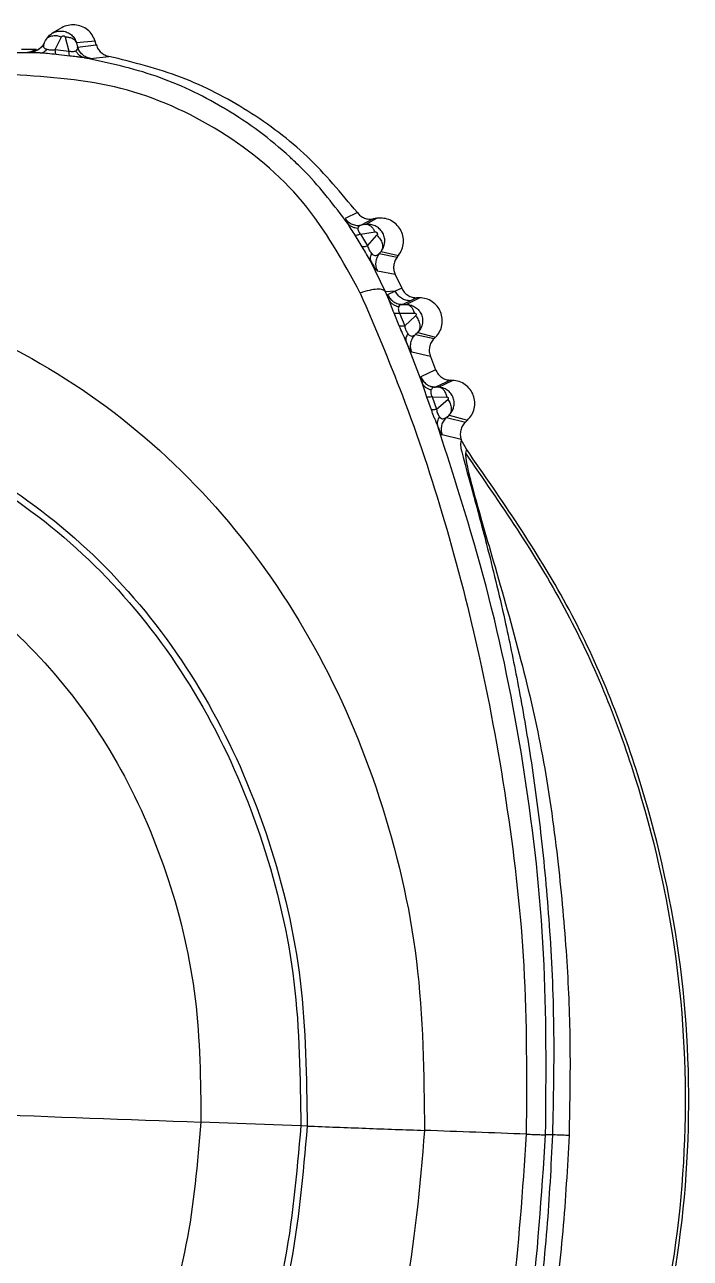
# Model space of a CAD drawing. Extents: x 409 to 498, y 628 to 778.
# Drawn here: x 492.419 to 493.217, y 707.518 to 708.996 of the extents above; entities that cross this region are included whole.
import ezdxf

# ---------------------------------------------------------------- set-up
doc = ezdxf.new("R2010")
doc.units = 0
doc.header["$MEASUREMENT"] = 0
doc.layers.add('1', color=4, linetype='Continuous')
doc.layers.add('GEOMETRY', color=4, linetype='Continuous', lineweight=25)

# ---------------------------------------------------------------- blocks, each defined once
blk = doc.blocks.new('2026_PULSE')
at = {"layer": 'GEOMETRY'}
for p, q in [((83.8863, 64.0321), (83.875, 64.0256)), ((83.8655, 64.0139), (83.867, 64.0169)), ((83.8785, 64.0061), (83.8862, 64.0213)), ((83.8906, 64.0209), (83.8951, 64.0043)), ((83.9264, 64.0162), (83.9042, 64.014)), ((83.9278, 64.0116), (83.9264, 64.0162)), ((83.8605, 64.002), (83.8187, 64.0023)), ((83.8383, 64.0066), (83.8562, 64.0067)), ((83.8455, 64.0029), (83.8495, 64.0031)), ((83.8477, 64.003), (83.8562, 64.0067)), ((83.8523, 64.0034), (83.8579, 64.0056)), ((83.8785, 64.0061), (83.8951, 64.0043)), ((83.9042, 64.014), (83.9055, 64.0091)), ((83.9055, 64.0091), (83.9278, 64.0116)), ((83.8962, 63.9983), (83.8799, 64.0001)), ((83.9209, 63.9954), (83.9429, 63.9979)), ((84.241, 63.8107), (84.2265, 63.8034)), ((84.2265, 63.8034), (84.227, 63.8019)), ((84.2598, 63.803), (84.2455, 63.7955)), ((84.2507, 63.7963), (84.2455, 63.7955)), ((84.2507, 63.7963), (84.2645, 63.8038)), ((84.2645, 63.8038), (84.2598, 63.803)), ((84.2467, 63.7697), (84.2382, 63.7835)), ((84.2447, 63.7847), (84.2623, 63.7875)), ((84.2447, 63.7847), (84.2533, 63.7707)), ((84.2533, 63.7707), (84.2645, 63.7837)), ((84.2749, 63.7157), (84.2569, 63.753)), ((84.2672, 63.7615), (84.2695, 63.7641)), ((84.2672, 63.7615), (84.2887, 63.7573)), ((84.2695, 63.7641), (84.2904, 63.7594)), ((84.2887, 63.7573), (84.2904, 63.7594)), ((84.2635, 63.7424), (84.2651, 63.7403)), ((84.2865, 63.7364), (84.2651, 63.7403)), ((84.2865, 63.7364), (84.2942, 63.7202)), ((84.2942, 63.7202), (84.2865, 63.7167)), ((84.2865, 63.7167), (84.2749, 63.7157)), ((84.2789, 63.7064), (84.2749, 63.7157)), ((84.2865, 63.7167), (84.2773, 63.7123)), ((84.2773, 63.7123), (84.2775, 63.7107)), ((84.2775, 63.7107), (84.2789, 63.7064)), ((84.2815, 63.6992), (84.2789, 63.7064)), ((84.2996, 63.7006), (84.3154, 63.7086)), ((84.3121, 63.7086), (84.3046, 63.7049)), ((84.3154, 63.7086), (84.3121, 63.7086)), ((84.3046, 63.7049), (84.2954, 63.7006)), ((84.2954, 63.7006), (84.2996, 63.7006)), ((84.2913, 63.6749), (84.285, 63.6902)), ((84.2917, 63.6901), (84.3095, 63.6903)), ((84.2917, 63.6901), (84.2979, 63.6749)), ((84.2979, 63.6749), (84.3109, 63.6869)), ((84.3134, 63.6671), (84.3107, 63.6646)), ((84.3107, 63.6646), (84.333, 63.6596)), ((84.3134, 63.6671), (84.3349, 63.6615)), ((84.333, 63.6596), (84.3349, 63.6615)), ((84.3187, 63.6067), (84.2995, 63.6564)), ((84.3063, 63.6433), (84.3049, 63.6455)), ((84.3286, 63.6384), (84.3063, 63.6433)), ((84.3286, 63.6384), (84.3349, 63.6223)), ((84.3349, 63.6223), (84.3171, 63.614)), ((84.3171, 63.614), (84.3172, 63.6123)), ((84.3214, 63.5983), (84.3187, 63.6067)), ((84.3526, 63.6097), (84.3347, 63.6015)), ((84.3385, 63.6014), (84.3553, 63.6096)), ((84.3553, 63.6096), (84.3526, 63.6097)), ((84.3244, 63.5895), (84.3214, 63.5983)), ((84.3298, 63.5744), (84.3244, 63.5895)), ((84.3307, 63.59), (84.3361, 63.575)), ((84.3307, 63.59), (84.3485, 63.5896)), ((84.3385, 63.6014), (84.3347, 63.6015)), ((84.3361, 63.575), (84.3496, 63.5868)), ((84.3478, 63.5652), (84.351, 63.568)), ((84.3478, 63.5652), (84.3707, 63.5597)), ((84.351, 63.568), (84.3731, 63.5619)), ((84.3707, 63.5597), (84.3731, 63.5619)), ((84.3426, 63.5443), (84.3415, 63.5458)), ((84.3655, 63.5389), (84.3426, 63.5443)), ((84.3657, 63.5385), (84.3646, 63.5335)), ((84.3655, 63.5389), (84.3657, 63.5385)), ((84.3718, 63.5271), (84.3657, 63.5385)), ((84.3718, 63.5271), (84.3707, 63.5222)), ((84.1732, 62.7162), (84.0534, 62.7207)), ((84.1808, 62.716), (84.1732, 62.7162)), ((84.4751, 62.7054), (84.4668, 62.7054))]:
    blk.add_line(p, q, dxfattribs=at)
for points, knots in [([(83.9264, 64.0162), (83.9254, 64.0187), (83.9233, 64.0239), (83.9176, 64.03), (83.9104, 64.0342), (83.9022, 64.0361), (83.894, 64.0353), (83.8885, 64.0338), (83.8863, 64.0321), (83.8863, 64.0321)], [0, 0, 0, 0, 0.166376, 0.332753, 0.499129, 0.665505, 0.831881, 0.998258, 1, 1, 1, 1]), ([(83.867, 64.0169), (83.8684, 64.0192), (83.8709, 64.023), (83.8763, 64.0265), (83.8818, 64.0283), (83.8876, 64.0284), (83.8932, 64.0269), (83.8982, 64.0238), (83.9021, 64.0194), (83.9035, 64.0158), (83.9042, 64.014)], [0, 0, 0, 0, 0.1663555, 0.2790443, 0.3997674, 0.5180505, 0.6382016, 0.7585112, 0.879078, 1, 1, 1, 1]), ([(83.867, 64.0169), (83.8678, 64.0182), (83.8695, 64.0207), (83.8743, 64.0227), (83.8802, 64.0231), (83.8842, 64.0219), (83.8862, 64.0213)], [0, 0, 0, 0, 0.241629, 0.499998, 0.758369, 1, 1, 1, 1]), ([(83.8862, 64.0213), (83.8863, 64.0215), (83.8865, 64.0219), (83.8871, 64.0223), (83.8878, 64.0226), (83.8884, 64.0227), (83.8889, 64.0226), (83.8893, 64.0225), (83.8896, 64.0223), (83.89, 64.022), (83.8904, 64.0216), (83.8906, 64.0212), (83.8906, 64.0209)], [0, 0, 0, 0, 0.144988, 0.282396, 0.408827, 0.524229, 0.57945, 0.634159, 0.689453, 0.746382, 0.867343, 1, 1, 1, 1]), ([(83.9042, 64.014), (83.9037, 64.015), (83.9027, 64.0171), (83.8994, 64.0193), (83.8953, 64.0207), (83.8922, 64.0209), (83.8906, 64.0209)], [0, 0, 0, 0, 0.253258, 0.511382, 0.763459, 1, 1, 1, 1]), ([(83.8655, 64.0139), (83.8645, 64.0123), (83.8626, 64.0091), (83.8581, 64.0055), (83.8529, 64.0031), (83.8491, 64.0029), (83.8473, 64.0028)], [0, 0, 0, 0, 0.244829, 0.5, 0.755171, 1, 1, 1, 1]), ([(83.8605, 64.002), (83.8584, 64.0021), (83.8544, 64.0023), (83.8487, 64.0026), (83.8479, 64.0027), (83.8473, 64.0028)], [0, 0, 0, 0, 0.21947, 0.434766, 1, 1, 1, 1]), ([(83.8654, 64.0138), (83.8645, 64.0122), (83.8626, 64.0089), (83.8595, 64.0067), (83.8579, 64.0056)], [0, 0, 0, 0, 0.489225, 1, 1, 1, 1]), ([(83.8605, 64.002), (83.8619, 64.0021), (83.8648, 64.0025), (83.8672, 64.0052), (83.8685, 64.0065)], [0, 0, 0, 0, 0.499999, 1, 1, 1, 1]), ([(83.8799, 64.0001), (83.8764, 64.0005), (83.8696, 64.0012), (83.8634, 64.0017), (83.8605, 64.002)], [0, 0, 0, 0, 0.524097, 1, 1, 1, 1]), ([(83.8655, 64.0139), (83.8648, 64.0124), (83.864, 64.0102), (83.8653, 64.008), (83.8668, 64.007), (83.8679, 64.0067), (83.8685, 64.0065)], [0, 0, 0, 0, 0.551209, 0.790493, 0.899445, 1, 1, 1, 1]), ([(83.8685, 64.0065), (83.8692, 64.0063), (83.8705, 64.006), (83.873, 64.0057), (83.8758, 64.0057), (83.8776, 64.006), (83.8785, 64.0061)], [0, 0, 0, 0, 0.251071, 0.490727, 0.735067, 1, 1, 1, 1]), ([(83.8799, 64.0001), (83.8796, 64.0006), (83.8789, 64.0016), (83.8787, 64.0046), (83.8785, 64.0061)], [0, 0, 0, 0, 0.499986, 1, 1, 1, 1]), ([(83.8951, 64.0043), (83.8959, 64.0041), (83.8977, 64.0038), (83.8992, 64.0038), (83.9001, 64.0038), (83.9008, 64.0039), (83.9021, 64.0041), (83.9029, 64.0043), (83.9034, 64.0045)], [0, 0, 0, 0, 0.235622, 0.471634, 0.480551, 0.54513, 0.725606, 1, 1, 1, 1]), ([(83.8962, 63.9983), (83.8959, 63.9988), (83.8953, 63.9998), (83.8952, 64.0029), (83.8951, 64.0043)], [0, 0, 0, 0, 0.503043, 1, 1, 1, 1]), ([(83.9034, 64.0045), (83.9041, 64.0051), (83.9058, 64.0063), (83.9056, 64.0081), (83.9055, 64.0091)], [0, 0, 0, 0, 0.473645, 1, 1, 1, 1]), ([(83.9139, 63.9962), (83.9128, 63.9965), (83.9106, 63.9971), (83.9077, 63.9989), (83.9052, 64.0014), (83.904, 64.0035), (83.9034, 64.0045)], [0, 0, 0, 0, 0.252786, 0.507301, 0.758048, 1, 1, 1, 1]), ([(83.9209, 63.9954), (83.9191, 63.9958), (83.9156, 63.9967), (83.9111, 63.9999), (83.9075, 64.004), (83.9062, 64.0074), (83.9055, 64.0091)], [0, 0, 0, 0, 0.245213, 0.5, 0.754788, 1, 1, 1, 1]), ([(83.9278, 64.0116), (83.9285, 64.0099), (83.9298, 64.0065), (83.9335, 64.0024), (83.9379, 63.9993), (83.9413, 63.9984), (83.9429, 63.9979)], [0, 0, 0, 0, 0.254075, 0.511661, 0.759811, 1, 1, 1, 1]), ([(83.9139, 63.9962), (83.9129, 63.9964), (83.9115, 63.9966), (83.9096, 63.9967), (83.9075, 63.9969), (83.903, 63.9975), (83.8988, 63.998), (83.8962, 63.9983)], [0, 0, 0, 0, 0.22155, 0.3323, 0.397743, 0.620158, 1, 1, 1, 1]), ([(84.2294, 63.7978), (84.2135, 63.8187), (84.1936, 63.845), (84.1686, 63.8693), (84.1621, 63.8753), (84.1605, 63.8769), (84.16, 63.8773), (84.1599, 63.8774), (84.1366, 63.8988), (84.1095, 63.9189), (84.0555, 63.951), (84.0001, 63.9775), (83.9427, 63.99), (83.9139, 63.9962)], [0, 0, 0, 0, 0.2082, 0.260693, 0.274113, 0.277664, 0.278653, 0.278952, 0.27912, 0.526842, 0.539473, 0.768615, 1, 1, 1, 1]), ([(83.9139, 63.9962), (83.9157, 63.996), (83.9197, 63.9954), (83.9204, 63.9954), (83.9209, 63.9954)], [0, 0, 0, 0, 0.472059, 1, 1, 1, 1]), ([(84.241, 63.8107), (84.2217, 63.8339), (84.1834, 63.8801), (84.111, 63.9342), (84.0308, 63.9761), (83.9723, 63.9906), (83.9429, 63.9979)], [0, 0, 0, 0, 0.250557, 0.499216, 0.748246, 1, 1, 1, 1]), ([(84.2445, 63.7143), (84.2237, 63.7523), (84.1823, 63.8277), (84.0798, 63.9125), (83.9584, 63.9671), (83.8717, 63.9731), (83.8282, 63.9761)], [0, 0, 0, 0, 0.251476, 0.500099, 0.748747, 1, 1, 1, 1]), ([(84.241, 63.8107), (84.2422, 63.8093), (84.2446, 63.8066), (84.2494, 63.804), (84.2546, 63.8026), (84.2581, 63.8029), (84.2598, 63.803)], [0, 0, 0, 0, 0.254088, 0.511673, 0.759824, 1, 1, 1, 1]), ([(84.2265, 63.8034), (84.2276, 63.802), (84.23, 63.7993), (84.2348, 63.7965), (84.2401, 63.7951), (84.2437, 63.7953), (84.2455, 63.7955)], [0, 0, 0, 0, 0.24521, 0.499997, 0.754786, 1, 1, 1, 1]), ([(84.227, 63.8019), (84.227, 63.8019), (84.2271, 63.8014), (84.2283, 63.7996), (84.2294, 63.7978)], [0, 0, 0, 0, 0.066399, 1, 1, 1, 1]), ([(84.2382, 63.7835), (84.2366, 63.7861), (84.2331, 63.7916), (84.2307, 63.7957), (84.2294, 63.7978)], [0, 0, 0, 0, 0.471171, 1, 1, 1, 1]), ([(84.2415, 63.7918), (84.2403, 63.7919), (84.2379, 63.7922), (84.2346, 63.7934), (84.2316, 63.7952), (84.2301, 63.797), (84.2294, 63.7978)], [0, 0, 0, 0, 0.241912, 0.492587, 0.747086, 1, 1, 1, 1]), ([(84.2455, 63.7955), (84.2444, 63.7952), (84.2424, 63.7947), (84.2418, 63.7928), (84.2415, 63.7918)], [0, 0, 0, 0, 0.52785, 1, 1, 1, 1]), ([(84.2695, 63.7641), (84.2708, 63.7661), (84.2731, 63.7697), (84.2741, 63.7759), (84.2736, 63.7816), (84.2713, 63.7871), (84.2675, 63.7916), (84.2626, 63.7949), (84.2568, 63.7968), (84.2528, 63.7965), (84.2507, 63.7963)], [0, 0, 0, 0, 0.150026, 0.264695, 0.386799, 0.506391, 0.628102, 0.750272, 0.873009, 1, 1, 1, 1]), ([(84.2623, 63.7875), (84.2616, 63.7888), (84.2601, 63.7915), (84.2572, 63.7945), (84.254, 63.7964), (84.2518, 63.7964), (84.2507, 63.7963)], [0, 0, 0, 0, 0.236544, 0.488622, 0.746745, 1, 1, 1, 1]), ([(84.2447, 63.7847), (84.2432, 63.7842), (84.2403, 63.7832), (84.2389, 63.7834), (84.2382, 63.7835)], [0, 0, 0, 0, 0.497179, 1, 1, 1, 1]), ([(84.2415, 63.7918), (84.2416, 63.7914), (84.2416, 63.7905), (84.2421, 63.7887), (84.2431, 63.7867), (84.2442, 63.7854), (84.2447, 63.7847)], [0, 0, 0, 0, 0.272495, 0.525015, 0.76235, 1, 1, 1, 1]), ([(84.2623, 63.7875), (84.2625, 63.7875), (84.263, 63.7875), (84.2636, 63.7874), (84.264, 63.7871), (84.2643, 63.7869), (84.2645, 63.7866), (84.2648, 63.7862), (84.265, 63.7856), (84.2651, 63.7849), (84.2649, 63.7842), (84.2646, 63.7838), (84.2645, 63.7837)], [0, 0, 0, 0, 0.132673, 0.253631, 0.310559, 0.365854, 0.420561, 0.475786, 0.591188, 0.717618, 0.855031, 1, 1, 1, 1]), ([(84.2645, 63.7837), (84.2659, 63.7821), (84.2688, 63.779), (84.2711, 63.7734), (84.2716, 63.7681), (84.2702, 63.7654), (84.2695, 63.7641)], [0, 0, 0, 0, 0.24163, 0.5, 0.75837, 1, 1, 1, 1]), ([(84.2533, 63.7707), (84.2518, 63.7702), (84.2488, 63.7693), (84.2474, 63.7696), (84.2467, 63.7697)], [0, 0, 0, 0, 0.500046, 1, 1, 1, 1]), ([(84.2569, 63.753), (84.2553, 63.7556), (84.252, 63.761), (84.2485, 63.7668), (84.2467, 63.7697)], [0, 0, 0, 0, 0.489095, 1, 1, 1, 1]), ([(84.2533, 63.7707), (84.2535, 63.7698), (84.2541, 63.7682), (84.2553, 63.7657), (84.2567, 63.7634), (84.2576, 63.7624), (84.258, 63.7618)], [0, 0, 0, 0, 0.265392, 0.510123, 0.749622, 1, 1, 1, 1]), ([(84.258, 63.7618), (84.2573, 63.7602), (84.2558, 63.7569), (84.2565, 63.7543), (84.2569, 63.753)], [0, 0, 0, 0, 0.5000005, 1, 1, 1, 1]), ([(84.2569, 63.753), (84.2579, 63.7512), (84.2602, 63.7473), (84.2627, 63.7433), (84.2633, 63.7427), (84.2635, 63.7424)], [0, 0, 0, 0, 0.3163441, 0.6660454, 1, 1, 1, 1]), ([(84.258, 63.7618), (84.2585, 63.7613), (84.2594, 63.7604), (84.2611, 63.7594), (84.2641, 63.7589), (84.266, 63.7604), (84.2672, 63.7615)], [0, 0, 0, 0, 0.102534, 0.213631, 0.457718, 1, 1, 1, 1]), ([(84.2672, 63.7615), (84.2662, 63.76), (84.2641, 63.7568), (84.2628, 63.7512), (84.263, 63.7455), (84.2644, 63.742), (84.2651, 63.7403)], [0, 0, 0, 0, 0.24483, 0.500002, 0.755173, 1, 1, 1, 1]), ([(84.2887, 63.7573), (84.2877, 63.7557), (84.2856, 63.7526), (84.2844, 63.747), (84.2845, 63.7414), (84.2859, 63.738), (84.2865, 63.7364)], [0, 0, 0, 0, 0.253839, 0.51138, 0.759816, 1, 1, 1, 1]), ([(82.3218, 62.7848), (82.3284, 62.8477), (82.3418, 62.9745), (82.4156, 63.1544), (82.523, 63.3191), (82.6628, 63.4632), (82.8275, 63.5821), (83.0101, 63.6724), (83.2034, 63.7301), (83.4007, 63.7518), (83.5948, 63.7352), (83.7785, 63.6792), (83.9443, 63.5838), (84.0846, 63.4526), (84.1954, 63.2925), (84.2732, 63.1104), (84.3193, 62.9138), (84.3208, 62.7787), (84.3216, 62.7108)], [0, 0, 0, 0, 0.060091, 0.121152, 0.183577, 0.247259, 0.311757, 0.376464, 0.440752, 0.504052, 0.566014, 0.626679, 0.686637, 0.746971, 0.808472, 0.871348, 0.935362, 1, 1, 1, 1]), ([(84.2942, 63.7202), (84.2951, 63.7185), (84.297, 63.7151), (84.3015, 63.7115), (84.3066, 63.709), (84.3103, 63.7087), (84.3121, 63.7086)], [0, 0, 0, 0, 0.254418, 0.510943, 0.758803, 1, 1, 1, 1]), ([(84.2749, 63.7157), (84.2739, 63.7167), (84.2719, 63.7186), (84.265, 63.7191), (84.2559, 63.7179), (84.2483, 63.7155), (84.2445, 63.7143)], [0, 0, 0, 0, 0.246242, 0.500052, 0.753835, 1, 1, 1, 1]), ([(84.2445, 63.7143), (84.2618, 63.6737), (84.2996, 63.5852), (84.348, 63.4385), (84.3907, 63.2724), (84.4231, 63.0942), (84.4447, 62.9036), (84.444, 62.7736), (84.4436, 62.7063)], [0, 0, 0, 0, 0.129548, 0.282447, 0.44601, 0.624613, 0.805705, 1, 1, 1, 1]), ([(84.2773, 63.7123), (84.2782, 63.7107), (84.28, 63.7073), (84.2845, 63.7036), (84.2897, 63.701), (84.2935, 63.7007), (84.2954, 63.7006)], [0, 0, 0, 0, 0.244701, 0.499995, 0.755291, 1, 1, 1, 1]), ([(84.2905, 63.6977), (84.2893, 63.698), (84.2868, 63.6987), (84.2835, 63.7007), (84.2807, 63.7032), (84.2795, 63.7053), (84.2789, 63.7064)], [0, 0, 0, 0, 0.24107, 0.491816, 0.746797, 1, 1, 1, 1]), ([(84.3046, 63.7049), (84.3027, 63.7051), (84.2989, 63.7054), (84.2937, 63.7079), (84.2893, 63.7117), (84.2874, 63.715), (84.2865, 63.7167)], [0, 0, 0, 0, 0.244721, 0.5, 0.755279, 1, 1, 1, 1]), ([(84.285, 63.6902), (84.2838, 63.6933), (84.2824, 63.6966), (84.2815, 63.6991), (84.2815, 63.6992)], [0, 0, 0, 0, 0.929556, 1, 1, 1, 1]), ([(84.2905, 63.6977), (84.2904, 63.6972), (84.2902, 63.6963), (84.2901, 63.6945), (84.2906, 63.6924), (84.2913, 63.6909), (84.2917, 63.6901)], [0, 0, 0, 0, 0.278003, 0.5347726, 0.7705992, 1, 1, 1, 1]), ([(84.2954, 63.7006), (84.2943, 63.7005), (84.2922, 63.7003), (84.291, 63.6985), (84.2905, 63.6977)], [0, 0, 0, 0, 0.523683, 1, 1, 1, 1]), ([(84.3095, 63.6903), (84.309, 63.6917), (84.308, 63.6945), (84.3056, 63.6978), (84.3027, 63.7001), (84.3006, 63.7005), (84.2996, 63.7006)], [0, 0, 0, 0, 0.236741, 0.488701, 0.746654, 1, 1, 1, 1]), ([(84.2996, 63.7006), (84.3013, 63.7005), (84.3049, 63.7002), (84.3098, 63.698), (84.3142, 63.6946), (84.3175, 63.6898), (84.3193, 63.6842), (84.3193, 63.6781), (84.3175, 63.672), (84.3148, 63.6688), (84.3134, 63.6671)], [0, 0, 0, 0, 0.11373, 0.229048, 0.348039, 0.470766, 0.597282, 0.727635, 0.861863, 1, 1, 1, 1]), ([(84.2917, 63.6901), (84.2902, 63.6899), (84.2871, 63.6894), (84.2857, 63.69), (84.285, 63.6902)], [0, 0, 0, 0, 0.496, 1, 1, 1, 1]), ([(84.3095, 63.6903), (84.3097, 63.6903), (84.3101, 63.6902), (84.3105, 63.69), (84.3109, 63.6898), (84.3111, 63.6896), (84.3112, 63.6893), (84.3114, 63.689), (84.3115, 63.6885), (84.3115, 63.6879), (84.3112, 63.6874), (84.311, 63.6871), (84.3109, 63.6869)], [0, 0, 0, 0, 0.13219, 0.252148, 0.308539, 0.363365, 0.417718, 0.472733, 0.588185, 0.715206, 0.853659, 1, 1, 1, 1]), ([(84.3109, 63.6869), (84.3121, 63.6853), (84.3145, 63.6818), (84.3161, 63.6761), (84.3159, 63.6708), (84.3142, 63.6683), (84.3134, 63.6671)], [0, 0, 0, 0, 0.241788, 0.5, 0.758212, 1, 1, 1, 1]), ([(84.2995, 63.6564), (84.2981, 63.6595), (84.2953, 63.6655), (84.2926, 63.6718), (84.2913, 63.6749)], [0, 0, 0, 0, 0.519238, 1, 1, 1, 1]), ([(84.2979, 63.6749), (84.2964, 63.6746), (84.2934, 63.6742), (84.292, 63.6746), (84.2913, 63.6749)], [0, 0, 0, 0, 0.499944, 1, 1, 1, 1]), ([(84.2979, 63.6749), (84.2981, 63.674), (84.2983, 63.6722), (84.2992, 63.6695), (84.3004, 63.6672), (84.3012, 63.6661), (84.3016, 63.6655)], [0, 0, 0, 0, 0.266278, 0.509161, 0.747532, 1, 1, 1, 1]), ([(84.3016, 63.6655), (84.3006, 63.6639), (84.2987, 63.6607), (84.2992, 63.6578), (84.2995, 63.6564)], [0, 0, 0, 0, 0.5000018, 1, 1, 1, 1]), ([(84.3016, 63.6655), (84.302, 63.665), (84.3027, 63.664), (84.3044, 63.663), (84.3072, 63.6624), (84.3093, 63.6637), (84.3107, 63.6646)], [0, 0, 0, 0, 0.10259, 0.214045, 0.458693, 1, 1, 1, 1]), ([(84.3063, 63.6433), (84.3058, 63.6451), (84.3046, 63.6488), (84.3051, 63.6547), (84.307, 63.6602), (84.3094, 63.6631), (84.3107, 63.6646)], [0, 0, 0, 0, 0.244606, 0.5, 0.755394, 1, 1, 1, 1]), ([(84.3049, 63.6455), (84.3047, 63.6458), (84.3041, 63.6465), (84.302, 63.6509), (84.3003, 63.6547), (84.2995, 63.6564)], [0, 0, 0, 0, 0.363565, 0.715832, 1, 1, 1, 1]), ([(84.333, 63.6596), (84.3317, 63.6581), (84.3292, 63.6551), (84.3274, 63.6495), (84.327, 63.6438), (84.3281, 63.6402), (84.3286, 63.6384)], [0, 0, 0, 0, 0.253674, 0.509842, 0.758372, 1, 1, 1, 1]), ([(84.3349, 63.6223), (84.3358, 63.6205), (84.3375, 63.617), (84.3419, 63.6131), (84.347, 63.6104), (84.3507, 63.6099), (84.3526, 63.6097)], [0, 0, 0, 0, 0.253687, 0.509854, 0.758386, 1, 1, 1, 1]), ([(82.4676, 62.7794), (82.4734, 62.8332), (82.4849, 62.9418), (82.5482, 63.0957), (82.6404, 63.2367), (82.7603, 63.36), (82.9016, 63.4619), (83.058, 63.5393), (83.2237, 63.5889), (83.3926, 63.6077), (83.5589, 63.5936), (83.7161, 63.5458), (83.8581, 63.4642), (83.9782, 63.3517), (84.0729, 63.2145), (84.1394, 63.0585), (84.1788, 62.89), (84.1801, 62.7742), (84.1808, 62.716)], [0, 0, 0, 0, 0.060031, 0.121063, 0.183495, 0.247208, 0.311744, 0.37649, 0.440815, 0.50414, 0.566097, 0.626721, 0.686615, 0.746897, 0.808382, 0.871274, 0.935323, 1, 1, 1, 1]), ([(84.3171, 63.614), (84.3179, 63.6124), (84.3196, 63.6089), (84.3239, 63.6049), (84.329, 63.6021), (84.3329, 63.6017), (84.3347, 63.6015)], [0, 0, 0, 0, 0.244603, 0.499998, 0.755394, 1, 1, 1, 1]), ([(84.3172, 63.6123), (84.3172, 63.6123), (84.3172, 63.6117), (84.318, 63.6091), (84.3187, 63.6067)], [0, 0, 0, 0, 0.060028, 1, 1, 1, 1]), ([(84.3294, 63.5981), (84.3282, 63.5984), (84.3258, 63.5992), (84.3228, 63.6012), (84.3203, 63.6036), (84.3192, 63.6057), (84.3187, 63.6067)], [0, 0, 0, 0, 0.240727, 0.491147, 0.74614, 1, 1, 1, 1]), ([(82.4754, 62.7791), (82.4811, 62.8325), (82.4925, 62.9401), (82.5553, 63.0926), (82.6467, 63.2322), (82.7656, 63.3544), (82.9056, 63.4554), (83.0607, 63.5321), (83.2248, 63.5813), (83.3923, 63.5999), (83.5569, 63.586), (83.7128, 63.5387), (83.8535, 63.4578), (83.9725, 63.3463), (84.0663, 63.2104), (84.1322, 63.0558), (84.1712, 62.8888), (84.1725, 62.7739), (84.1732, 62.7162)], [0, 0, 0, 0, 0.060017, 0.121046, 0.183483, 0.247203, 0.311744, 0.376491, 0.440822, 0.504154, 0.566114, 0.626731, 0.686609, 0.746882, 0.808366, 0.871265, 0.93532, 1, 1, 1, 1]), ([(84.3307, 63.59), (84.3292, 63.5897), (84.3263, 63.5891), (84.325, 63.5894), (84.3244, 63.5895)], [0, 0, 0, 0, 0.496231, 1, 1, 1, 1]), ([(84.3294, 63.5981), (84.3293, 63.5976), (84.3291, 63.5966), (84.3291, 63.595), (84.3293, 63.5936), (84.3296, 63.5923), (84.3301, 63.5911), (84.3305, 63.5903), (84.3306, 63.5901), (84.3307, 63.59)], [0, 0, 0, 0, 0.277232, 0.531793, 0.620229, 0.767289, 0.926588, 0.974406, 1, 1, 1, 1]), ([(84.3347, 63.6015), (84.3335, 63.6014), (84.3311, 63.6013), (84.3299, 63.5991), (84.3294, 63.5981)], [0, 0, 0, 0, 0.526973, 1, 1, 1, 1]), ([(84.3485, 63.5896), (84.3481, 63.5911), (84.3472, 63.5943), (84.3449, 63.5981), (84.3419, 63.6007), (84.3396, 63.6012), (84.3385, 63.6014)], [0, 0, 0, 0, 0.2393, 0.493099, 0.750585, 1, 1, 1, 1]), ([(84.351, 63.568), (84.3522, 63.5693), (84.3547, 63.572), (84.3568, 63.5772), (84.3574, 63.5829), (84.3563, 63.5888), (84.3533, 63.5942), (84.349, 63.5982), (84.3439, 63.6008), (84.3403, 63.6012), (84.3385, 63.6014)], [0, 0, 0, 0, 0.117933, 0.239777, 0.365562, 0.495333, 0.631944, 0.761558, 0.884208, 1, 1, 1, 1]), ([(84.3485, 63.5896), (84.3487, 63.5895), (84.349, 63.5895), (84.3494, 63.5893), (84.3497, 63.589), (84.3499, 63.5887), (84.3501, 63.5884), (84.3501, 63.588), (84.3501, 63.5875), (84.3499, 63.5871), (84.3497, 63.5869), (84.3496, 63.5868)], [0, 0, 0, 0, 0.136149, 0.260496, 0.374339, 0.429311, 0.484179, 0.597306, 0.720627, 0.855667, 1, 1, 1, 1]), ([(84.3361, 63.575), (84.3346, 63.5747), (84.3317, 63.5741), (84.3304, 63.5743), (84.3298, 63.5744)], [0, 0, 0, 0, 0.499955, 1, 1, 1, 1]), ([(84.3371, 63.5559), (84.3362, 63.5582), (84.3347, 63.5617), (84.333, 63.5655), (84.3324, 63.5673), (84.3319, 63.5684), (84.3311, 63.5709), (84.3303, 63.573), (84.3298, 63.5744)], [0, 0, 0, 0, 0.396945, 0.618382, 0.624027, 0.667314, 0.786302, 1, 1, 1, 1]), ([(84.3361, 63.575), (84.3362, 63.5741), (84.3364, 63.5723), (84.3373, 63.5697), (84.3384, 63.5675), (84.3392, 63.5665), (84.3396, 63.5659)], [0, 0, 0, 0, 0.258987, 0.498251, 0.740212, 1, 1, 1, 1]), ([(84.3496, 63.5868), (84.3506, 63.5851), (84.3527, 63.5817), (84.3539, 63.5762), (84.3534, 63.5713), (84.3518, 63.5691), (84.351, 63.568)], [0, 0, 0, 0, 0.242506, 0.5, 0.757494, 1, 1, 1, 1]), ([(84.3396, 63.5659), (84.339, 63.5651), (84.3379, 63.5634), (84.3369, 63.5608), (84.3366, 63.5583), (84.3369, 63.5567), (84.3371, 63.5559)], [0, 0, 0, 0, 0.2478072, 0.5000023, 0.7521962, 1, 1, 1, 1]), ([(84.3396, 63.5659), (84.3402, 63.5652), (84.3417, 63.5638), (84.3446, 63.5633), (84.3465, 63.5644), (84.3478, 63.5652)], [0, 0, 0, 0, 0.21677, 0.461638, 1, 1, 1, 1]), ([(84.3478, 63.5652), (84.3465, 63.5638), (84.3439, 63.561), (84.3418, 63.5556), (84.3412, 63.5498), (84.3421, 63.5461), (84.3426, 63.5443)], [0, 0, 0, 0, 0.2447049, 0.5000018, 0.7552978, 1, 1, 1, 1]), ([(84.3707, 63.5597), (84.3694, 63.5583), (84.3668, 63.5554), (84.3648, 63.5499), (84.3642, 63.5443), (84.3651, 63.5407), (84.3655, 63.5389)], [0, 0, 0, 0, 0.25373, 0.509893, 0.758356, 1, 1, 1, 1]), ([(84.4668, 62.7054), (84.4675, 62.7778), (84.4688, 62.9224), (84.4445, 63.138), (84.4029, 63.3508), (84.359, 63.4876), (84.3371, 63.5559)], [0, 0, 0, 0, 0.2505611, 0.5008435, 0.750768, 1, 1, 1, 1]), ([(84.3415, 63.5458), (84.3415, 63.5458), (84.3413, 63.5461), (84.3404, 63.548), (84.3391, 63.5509), (84.3378, 63.5543), (84.3371, 63.5559)], [0, 0, 0, 0, 0.000105, 0.322436, 0.661739, 1, 1, 1, 1]), ([(84.3646, 63.5335), (84.3647, 63.5322), (84.3649, 63.5296), (84.369, 63.5127), (84.3796, 63.4748), (84.3977, 63.4078), (84.4166, 63.3301), (84.4341, 63.2457), (84.4489, 63.1607), (84.4621, 63.0632), (84.4722, 62.9538), (84.4778, 62.8327), (84.476, 62.7487), (84.4751, 62.7054)], [0, 0, 0, 0, 0.026797, 0.055748, 0.125111, 0.209736, 0.319896, 0.40491, 0.501472, 0.606597, 0.727755, 0.859454, 1, 1, 1, 1]), ([(84.3707, 63.5222), (84.3709, 63.5189), (84.3712, 63.5122), (84.3819, 63.4693), (84.4059, 63.3872), (84.4374, 63.2776), (84.4651, 63.1582), (84.4814, 63.0415), (84.4919, 62.9292), (84.4972, 62.8183), (84.4957, 62.7445), (84.4949, 62.7047)], [0, 0, 0, 0, 0.054397, 0.108725, 0.223643, 0.365165, 0.496216, 0.633851, 0.756584, 0.868827, 1, 1, 1, 1]), ([(82.5988, 62.7745), (82.6037, 62.8202), (82.6135, 62.9123), (82.6675, 63.0428), (82.746, 63.1622), (82.8481, 63.2668), (82.9682, 63.3533), (83.1013, 63.4192), (83.2419, 63.4615), (83.3852, 63.4776), (83.5262, 63.4659), (83.6596, 63.4256), (83.7801, 63.3563), (83.8819, 63.2608), (83.9621, 63.1443), (84.0184, 63.0118), (84.0518, 62.8687), (84.0529, 62.7701), (84.0534, 62.7207)], [0, 0, 0, 0, 0.059911, 0.12091, 0.183385, 0.247163, 0.311739, 0.376505, 0.44088, 0.504269, 0.566249, 0.626809, 0.686568, 0.746756, 0.808237, 0.871187, 0.935295, 1, 1, 1, 1]), ([(84.3216, 62.7108), (84.3158, 62.6431), (84.3043, 62.5084), (84.2437, 62.3157), (84.1527, 62.1399), (84.0304, 61.9884), (83.8808, 61.8679), (83.7083, 61.785), (83.521, 61.7429), (83.3262, 61.7407), (83.131, 61.777), (82.9425, 61.8489), (82.7672, 61.9525), (82.6117, 62.0832), (82.483, 62.2372), (82.388, 62.4094), (82.3277, 62.5942), (82.3237, 62.7216), (82.3218, 62.7848)], [0, 0, 0, 0, 0.064638, 0.128652, 0.191528, 0.253029, 0.313363, 0.373321, 0.433986, 0.495948, 0.559248, 0.623536, 0.688243, 0.752741, 0.816423, 0.878848, 0.939909, 1, 1, 1, 1]), ([(84.1808, 62.716), (84.1758, 62.658), (84.1659, 62.5425), (84.1142, 62.3773), (84.0363, 62.2267), (83.9317, 62.0968), (83.8037, 61.9935), (83.656, 61.9226), (83.4956, 61.8867), (83.3289, 61.885), (83.1617, 61.9162), (83.0002, 61.978), (82.8499, 62.0668), (82.7166, 62.1788), (82.6061, 62.3107), (82.5246, 62.458), (82.4728, 62.6162), (82.4694, 62.7253), (82.4676, 62.7794)], [0, 0, 0, 0, 0.064677, 0.128726, 0.191618, 0.253103, 0.313385, 0.373279, 0.433903, 0.49586, 0.559185, 0.62351, 0.688256, 0.752792, 0.816505, 0.878937, 0.939969, 1, 1, 1, 1]), ([(84.1732, 62.7162), (84.1682, 62.6587), (84.1584, 62.5443), (84.1072, 62.3806), (84.0301, 62.2313), (83.9264, 62.1026), (83.7995, 62.0003), (83.6532, 61.93), (83.4943, 61.8944), (83.329, 61.8928), (83.1634, 61.9238), (83.0034, 61.985), (82.8544, 62.073), (82.7222, 62.184), (82.6127, 62.3147), (82.5319, 62.4607), (82.4806, 62.6174), (82.4771, 62.7255), (82.4754, 62.7791)], [0, 0, 0, 0, 0.06468, 0.128735, 0.191634, 0.253118, 0.313391, 0.373269, 0.433886, 0.495846, 0.559178, 0.623509, 0.688256, 0.752797, 0.816517, 0.878954, 0.939983, 1, 1, 1, 1]), ([(84.0534, 62.7207), (84.0492, 62.6713), (84.0408, 62.5732), (83.997, 62.4328), (83.931, 62.3048), (83.8424, 62.1946), (83.7338, 62.1068), (83.6085, 62.0467), (83.4725, 62.0164), (83.3311, 62.0152), (83.1893, 62.042), (83.0522, 62.0946), (82.9244, 62.1701), (82.811, 62.2652), (82.7169, 62.3771), (82.6475, 62.502), (82.6033, 62.636), (82.6003, 62.7286), (82.5988, 62.7745)], [0, 0, 0, 0, 0.064705, 0.128813, 0.191763, 0.253244, 0.313432, 0.373191, 0.433751, 0.495731, 0.55912, 0.623495, 0.688261, 0.752837, 0.816615, 0.87909, 0.940089, 1, 1, 1, 1]), ([(84.1808, 62.716), (84.2043, 62.7151), (84.2514, 62.7133), (84.2982, 62.7116), (84.3216, 62.7108)], [0, 0, 0, 0, 0.5, 1, 1, 1, 1]), ([(84.4436, 62.7063), (84.4391, 62.6392), (84.4304, 62.5095), (84.3951, 62.3209), (84.3498, 62.1456), (84.2949, 61.9833), (84.2357, 61.8405), (84.1913, 61.755), (84.1709, 61.7157)], [0, 0, 0, 0, 0.194123, 0.375326, 0.553698, 0.717107, 0.869983, 1, 1, 1, 1]), ([(84.2742, 61.8663), (84.3012, 61.9328), (84.3551, 62.0661), (84.4125, 62.2754), (84.4527, 62.4887), (84.4621, 62.6332), (84.4668, 62.7054)], [0, 0, 0, 0, 0.249231, 0.499142, 0.749419, 1, 1, 1, 1]), ([(84.4751, 62.7054), (84.4732, 62.6679), (84.4693, 62.5913), (84.4563, 62.4752), (84.4385, 62.3635), (84.417, 62.2606), (84.3951, 62.1732), (84.3711, 62.0893), (84.3467, 62.0134), (84.3235, 61.9473), (84.3097, 61.9092), (84.3042, 61.8924), (84.3039, 61.8897), (84.3037, 61.8884)], [0, 0, 0, 0, 0.12149, 0.247913, 0.378385, 0.489164, 0.591626, 0.675724, 0.782324, 0.86989, 0.941638, 0.97185, 1, 1, 1, 1]), ([(84.4949, 62.7047), (84.4929, 62.6664), (84.4887, 62.59), (84.4747, 62.4761), (84.4553, 62.3636), (84.4347, 62.2703), (84.4161, 62.2048), (84.4052, 62.1708), (84.3994, 62.1535), (84.3967, 62.1454), (84.3955, 62.1418), (84.3949, 62.14), (84.3946, 62.1392), (84.3945, 62.1389), (84.3945, 62.1389), (84.3944, 62.1388), (84.3943, 62.1385), (84.3939, 62.1373), (84.3923, 62.1325), (84.3837, 62.108), (84.3706, 62.0717), (84.3526, 62.023), (84.3366, 61.9798), (84.3218, 61.9393), (84.3137, 61.9148), (84.3108, 61.9027), (84.3107, 61.9004), (84.3106, 61.8992)], [0, 0, 0, 0, 0.126152, 0.252189, 0.377922, 0.503276, 0.569547, 0.605718, 0.622991, 0.630855, 0.634365, 0.63592, 0.637145, 0.637148, 0.637169, 0.637227, 0.637442, 0.638274, 0.641544, 0.654509, 0.725799, 0.772839, 0.835158, 0.892191, 0.945352, 0.972041, 1, 1, 1, 1]), ([(84.4436, 62.7063), (84.4235, 62.707), (84.3832, 62.7085), (84.3422, 62.71), (84.3216, 62.7108)], [0, 0, 0, 0, 0.5, 1, 1, 1, 1]), ([(84.4436, 62.7063), (84.4467, 62.7062), (84.4529, 62.7059), (84.4603, 62.7057), (84.4655, 62.7055), (84.4663, 62.7055), (84.4668, 62.7054)], [0, 0, 0, 0, 0.243697, 0.5, 0.756303, 1, 1, 1, 1]), ([(84.4949, 62.7047), (84.4922, 62.7048), (84.4867, 62.705), (84.4805, 62.7052), (84.4762, 62.7054), (84.4754, 62.7054), (84.4751, 62.7054)], [0, 0, 0, 0, 0.245974, 0.5, 0.754026, 1, 1, 1, 1])]:
    blk.add_open_spline(points, degree=3, knots=knots, dxfattribs=at)
for points in [[(84.2904, 63.7594), (84.2919, 63.7617), (84.295, 63.7663), (84.2967, 63.7746), (84.2961, 63.7829), (84.293, 63.7906), (84.2877, 63.7971), (84.2808, 63.8018), (84.2728, 63.8043), (84.2673, 63.8039), (84.2645, 63.8038)], [(84.3349, 63.6615), (84.3366, 63.6636), (84.3401, 63.6678), (84.3428, 63.6756), (84.3432, 63.6837), (84.3412, 63.6917), (84.337, 63.6988), (84.3309, 63.7042), (84.3235, 63.7079), (84.3181, 63.7083), (84.3154, 63.7086)], [(84.3731, 63.5619), (84.3749, 63.5639), (84.3786, 63.568), (84.3815, 63.5757), (84.3822, 63.5838), (84.3805, 63.5919), (84.3765, 63.5991), (84.3707, 63.6047), (84.3634, 63.6086), (84.358, 63.6093), (84.3553, 63.6096)], [(84.3707, 63.5222), (84.4125, 63.4618), (84.4962, 63.341), (84.5797, 63.1357), (84.629, 62.9205), (84.6397, 62.6996), (84.6126, 62.4802), (84.5476, 62.2692), (84.4491, 62.0707), (84.3568, 61.9563), (84.3106, 61.8992)], [(84.3113, 61.8944), (84.358, 61.9518), (84.4514, 62.0666), (84.5509, 62.2662), (84.6167, 62.4786), (84.6441, 62.6995), (84.6331, 62.9219), (84.5832, 63.1385), (84.4987, 63.345), (84.4141, 63.4664), (84.3718, 63.5271)], [(83.5174, 62.7404), (83.6072, 62.7371), (83.7867, 62.7305), (83.9645, 62.7239), (84.0534, 62.7207)]]:
    blk.add_open_spline(points, degree=3, dxfattribs=at)

msp = doc.modelspace()

# ---------------------------------------------------------------- block references
at = {"layer": '1'}
msp.add_blockref('2026_PULSE', (408.577, 644.9604), dxfattribs=at)

doc.saveas('drawing.dxf')
